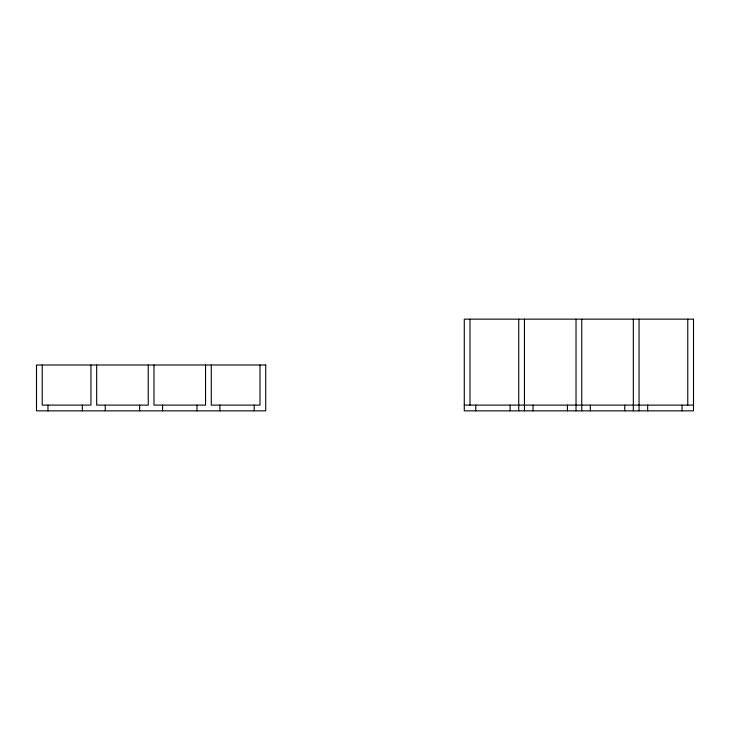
<?xml version="1.0" encoding="UTF-8"?>
<svg xmlns="http://www.w3.org/2000/svg" width="730" height="730" viewBox="0 0 730 730"><rect width="100%" height="100%" fill="white"/><g stroke="black" fill="none" stroke-linecap="round" stroke-linejoin="round"><path stroke-width="1.09" d="M464.28 405.113L693.5 405.113M687.769 319.156L687.769 405.113M682.039 405.113L682.039 410.844M647.656 405.113L647.656 410.844M639.06 319.156L639.06 410.844M633.33 319.156L633.33 410.844M624.734 405.113L624.734 410.844M590.351 405.113L590.351 410.844M581.755 319.156L581.755 410.844M576.025 319.156L576.025 410.844M567.429 405.113L567.429 410.844M533.046 405.113L533.046 410.844M524.45 319.156L524.45 410.844M518.72 319.156L518.72 410.844M510.124 405.113L510.124 410.844M475.741 405.113L475.741 410.844M470.011 319.156L470.011 405.113M259.99 365L259.99 405.113L211.28 405.113L211.28 365M254.259 405.113L254.259 410.844M219.876 405.113L219.876 410.844M205.55 365L205.55 405.113L153.975 405.113L153.975 365M196.954 405.113L196.954 410.844M162.571 405.113L162.571 410.844M148.245 365L148.245 405.113L96.67 405.113L96.67 365M139.649 405.113L139.649 410.844M105.266 405.113L105.266 410.844M90.94 365L90.94 405.113L42.23 405.113L42.23 365M82.344 405.113L82.344 410.844M47.961 405.113L47.961 410.844M693.5 319.156L464.28 319.156L464.28 410.844L693.5 410.844L693.5 319.156M265.72 365L36.5 365L36.5 410.844L265.72 410.844L265.72 365"/></g></svg>
